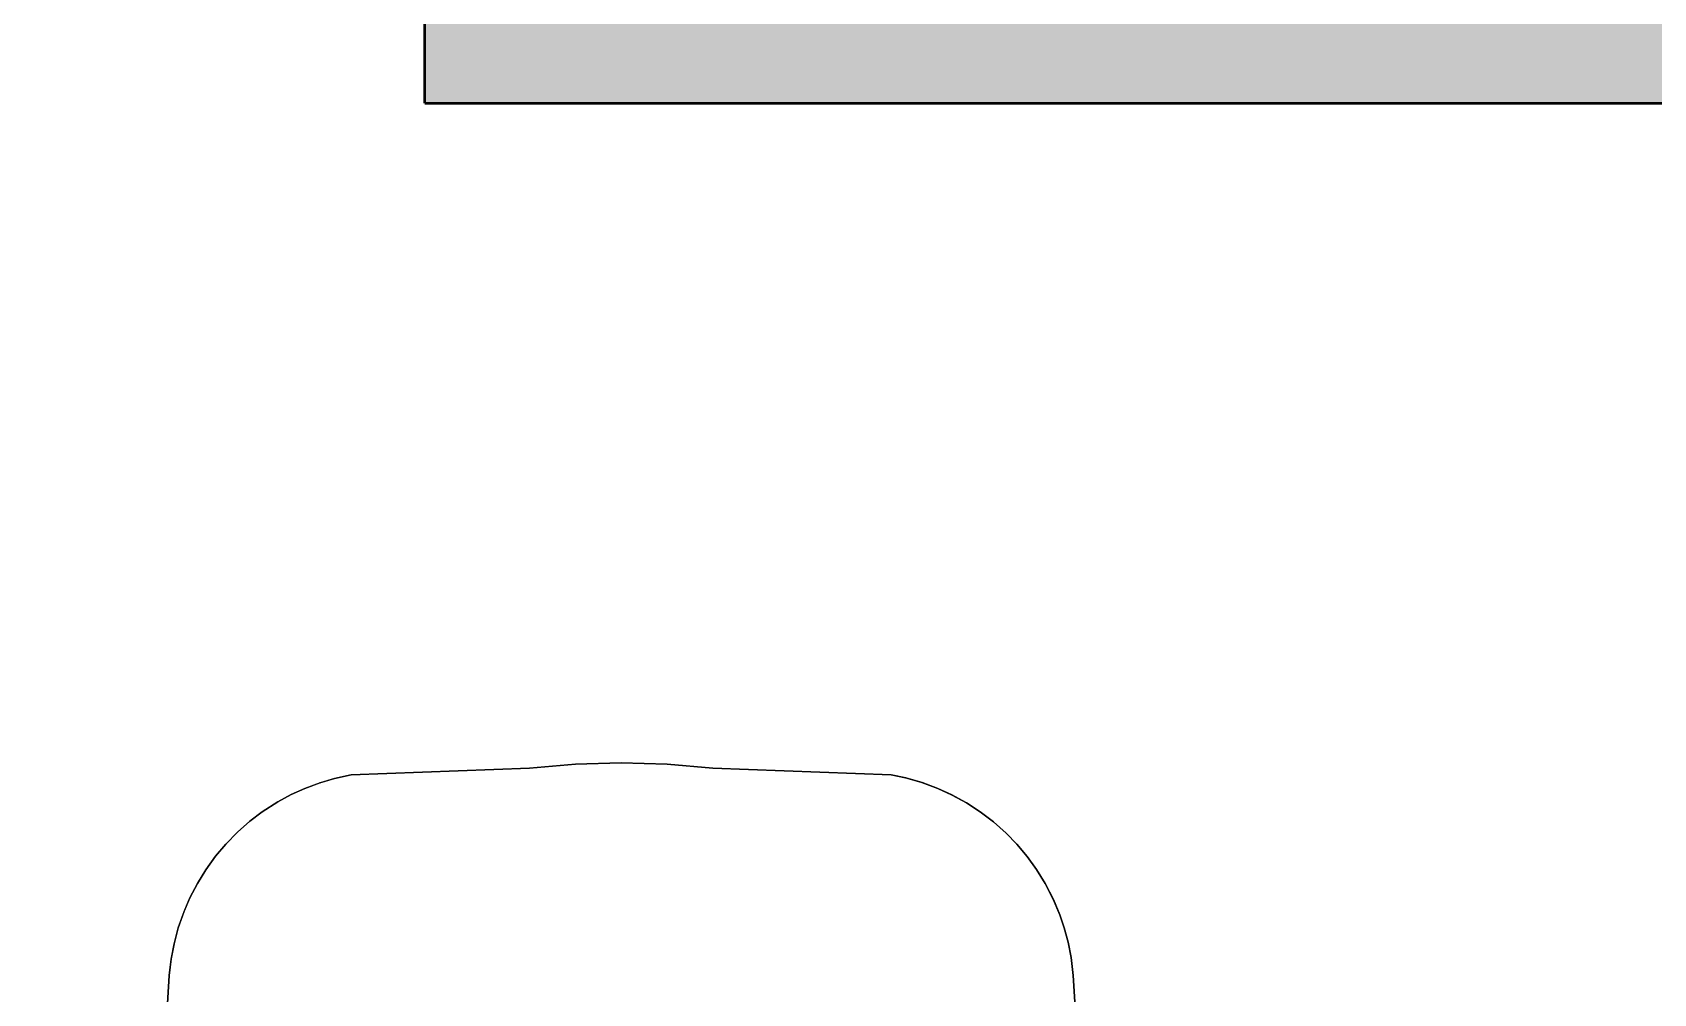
# Model space of a CAD drawing. Header units: millimetres. Extents: x 22804 to 54168, y 19058 to 39187.
# Drawn here: x 47376 to 49235, y 26523 to 27625 of the extents above; entities that cross this region are included whole.
import ezdxf

# ---------------------------------------------------------------- set-up
doc = ezdxf.new("R2010")
doc.units = ezdxf.units.MM
doc.header["$LTSCALE"] = 20
doc.layers.add('Furniture', color=31, linetype='Continuous')
doc.layers.add('TABLE-TOPVEN', color=6, linetype='Continuous')
doc.layers.add('Wall', color=3, linetype='Continuous', lineweight=50)

# ---------------------------------------------------------------- blocks, each defined once
blk = doc.blocks.new('table')
at = {"layer": 'TABLE-TOPVEN', "color": 4}
for points in [[(-50.085, 32.327, 28.5), (-50.075, 32.328, 27.324), (-50.774, 32.192, 27.324), (-50.777, 32.191, 28.5)], [(-49.263, 32.423, 28.5), (-49.263, 32.423, 27.324), (-50.075, 32.328, 27.324), (-50.085, 32.327, 28.5)], [(-44.489, 32.722, 28.5), (-44.489, 32.722, 27.324), (-49.263, 32.423, 27.324), (-49.263, 32.423, 28.5)], [(-52.704, 31.528, 28.5), (-52.709, 31.526, 27.324), (-53.43, 31.155, 27.324), (-53.43, 31.155, 28.5)], [(-52.011, 31.818, 28.5), (-52.007, 31.82, 27.324), (-52.709, 31.526, 27.324), (-52.704, 31.528, 28.5)], [(-51.415, 32.02, 28.5), (-51.416, 32.02, 27.324), (-52.007, 31.82, 27.324), (-52.011, 31.818, 28.5)], [(-50.777, 32.191, 28.5), (-50.774, 32.192, 27.324), (-51.416, 32.02, 27.324), (-51.415, 32.02, 28.5)], [(-54.061, 30.766, 28.5), (-54.058, 30.768, 27.324), (-54.644, 30.344, 27.324), (-54.647, 30.342, 28.5)], [(-53.43, 31.155, 28.5), (-53.43, 31.155, 27.324), (-54.058, 30.768, 27.324), (-54.061, 30.766, 28.5)], [(-54.647, 30.342, 28.5), (-54.644, 30.344, 27.324), (-55.205, 29.872, 27.324), (-55.205, 29.872, 28.5)], [(-55.695, 29.396, 28.5), (-55.692, 29.4, 27.324), (-56.205, 28.823, 27.324), (-56.207, 28.821, 28.5)], [(-55.205, 29.872, 28.5), (-55.205, 29.872, 27.324), (-55.692, 29.4, 27.324), (-55.695, 29.396, 28.5)], [(-56.207, 28.821, 28.5), (-56.205, 28.823, 27.324), (-56.657, 28.231, 27.324), (-56.657, 28.231, 28.5)], [(-56.657, 28.231, 28.5), (-56.657, 28.231, 27.324), (-57.066, 27.602, 27.324), (-57.067, 27.601, 28.5)], [(-57.067, 27.601, 28.5), (-57.066, 27.602, 27.324), (-57.426, 26.946, 27.324), (-57.43, 26.937, 28.5)], [(-57.43, 26.937, 28.5), (-57.426, 26.946, 27.324), (-57.715, 26.312, 27.324), (-57.714, 26.315, 28.5)], [(-57.714, 26.315, 28.5), (-57.715, 26.312, 27.324), (-57.979, 25.603, 27.324), (-57.981, 25.595, 28.5)], [(-57.981, 25.595, 28.5), (-57.979, 25.603, 27.324), (-58.191, 24.863, 27.324), (-58.193, 24.855, 28.5)], [(-58.328, 24.209, 28.5), (-58.328, 24.209, 27.324), (-58.627, 16.158, 27.324), (-58.626, 16.157, 28.5)], [(-58.193, 24.855, 28.5), (-58.191, 24.863, 27.324), (-58.328, 24.209, 27.324), (-58.328, 24.209, 28.5)], [(-58.626, 16.157, 28.5), (-58.627, 16.158, 27.324), (-58.806, 14.094, 27.324), (-58.806, 14.092, 28.5)], [(-58.806, 14.092, 28.5), (-58.806, 14.094, 27.324), (-58.866, 12.02, 27.324), (-58.866, 12.02, 28.5)], [(-58.866, 12.02, 28.5), (-58.866, 12.02, 27.324), (-58.806, 9.948, 27.324), (-58.806, 9.948, 28.5)], [(-58.806, 9.948, 28.5), (-58.806, 9.948, 27.324), (-58.627, 7.884, 27.324), (-58.627, 7.883, 28.5)], [(-58.627, 7.883, 28.5), (-58.627, 7.884, 27.324), (-58.328, -0.168, 27.324), (-58.328, -0.168, 28.5)], [(-58.328, -0.168, 28.5), (-58.328, -0.168, 27.324), (-58.165, -0.925, 27.324), (-58.165, -0.925, 28.5)], [(-58.165, -0.925, 28.5), (-58.165, -0.925, 27.324), (-57.974, -1.576, 27.324), (-57.971, -1.585, 28.5)], [(-57.971, -1.585, 28.5), (-57.974, -1.576, 27.324), (-57.716, -2.269, 27.324), (-57.716, -2.27, 28.5)], [(-57.716, -2.27, 28.5), (-57.716, -2.269, 27.324), (-57.438, -2.88, 27.324), (-57.438, -2.88, 28.5)], [(-57.438, -2.88, 28.5), (-57.438, -2.88, 27.324), (-57.115, -3.478, 27.324), (-57.114, -3.48, 28.5)], [(-57.114, -3.48, 28.5), (-57.115, -3.478, 27.324), (-56.657, -4.191, 27.324), (-56.658, -4.19, 28.5)], [(-56.658, -4.19, 28.5), (-56.657, -4.191, 27.324), (-56.236, -4.745, 27.324), (-56.238, -4.743, 28.5)], [(-56.238, -4.743, 28.5), (-56.236, -4.745, 27.324), (-55.745, -5.304, 27.324), (-55.745, -5.304, 28.5)], [(-55.745, -5.304, 28.5), (-55.745, -5.304, 27.324), (-55.205, -5.831, 27.324), (-55.205, -5.831, 28.5)], [(-55.745, -5.304, 27.324), (-55.745, -5.304, 28.5), (-55.745, -5.304, 28.5), (-55.745, -5.304, 27.324)], [(-55.205, -5.831, 28.5), (-55.205, -5.831, 27.324), (-54.656, -6.294, 27.324), (-54.655, -6.294, 28.5)], [(-54.655, -6.294, 28.5), (-54.656, -6.294, 27.324), (-54.039, -6.739, 27.324), (-54.039, -6.74, 28.5)], [(-54.039, -6.74, 28.5), (-54.039, -6.739, 27.324), (-53.429, -7.115, 27.324), (-53.429, -7.115, 28.5)], [(-53.429, -7.115, 28.5), (-53.429, -7.115, 27.324), (-52.783, -7.45, 27.324), (-52.782, -7.451, 28.5)], [(-52.782, -7.451, 28.5), (-52.783, -7.45, 27.324), (-52.168, -7.717, 27.324), (-52.165, -7.718, 28.5)], [(-52.165, -7.718, 28.5), (-52.168, -7.717, 27.324), (-51.415, -7.979, 27.324), (-51.419, -7.978, 28.5)], [(-51.419, -7.978, 28.5), (-51.415, -7.979, 27.324), (-50.698, -8.168, 27.324), (-50.696, -8.169, 28.5)], [(-50.696, -8.169, 28.5), (-50.698, -8.168, 27.324), (-50.015, -8.297, 27.324), (-50.002, -8.299, 28.5)], [(-50.002, -8.299, 28.5), (-50.015, -8.297, 27.324), (-49.263, -8.382, 27.324), (-49.263, -8.382, 28.5)], [(-49.263, -8.382, 28.5), (-49.263, -8.382, 27.324), (-44.489, -8.681, 27.324), (-44.494, -8.68, 28.5)]]:
    blk.add_3dface(points, dxfattribs=at)
at = {"layer": 'TABLE-TOPVEN', "invisible_edges": 15}
for points in [[(-50.002, -8.299, 28.5), (-50.085, 32.327, 28.5), (-50.777, 32.191, 28.5), (-50.696, -8.169, 28.5)], [(-50.774, 32.192, 27.324), (-50.075, 32.328, 27.324), (-50.015, -8.297, 27.324), (-50.698, -8.168, 27.324)], [(-49.263, -8.382, 28.5), (-49.263, 32.423, 28.5), (-50.085, 32.327, 28.5), (-50.002, -8.299, 28.5)], [(-50.075, 32.328, 27.324), (-49.263, 32.423, 27.324), (-49.263, -8.382, 27.324), (-50.015, -8.297, 27.324)], [(-49.263, 32.423, 27.324), (-44.489, 32.722, 27.324), (-44.466, -8.682, 27.324), (-49.263, -8.382, 27.324)], [(-44.494, -8.68, 28.5), (-44.489, 32.722, 28.5), (-49.263, 32.423, 28.5), (-49.263, -8.382, 28.5)], [(-52.782, -7.451, 28.5), (-52.704, 31.528, 28.5), (-53.43, 31.155, 28.5), (-53.429, -7.115, 28.5)], [(-53.43, 31.155, 27.324), (-52.709, 31.526, 27.324), (-52.783, -7.45, 27.324), (-53.429, -7.115, 27.324)], [(-52.709, 31.526, 27.324), (-52.007, 31.82, 27.324), (-52.168, -7.717, 27.324), (-52.783, -7.45, 27.324)], [(-52.165, -7.718, 28.5), (-52.011, 31.818, 28.5), (-52.704, 31.528, 28.5), (-52.782, -7.451, 28.5)], [(-52.007, 31.82, 27.324), (-51.416, 32.02, 27.324), (-51.415, -7.979, 27.324), (-52.168, -7.717, 27.324)], [(-51.419, -7.978, 28.5), (-51.415, 32.02, 28.5), (-52.011, 31.818, 28.5), (-52.165, -7.718, 28.5)], [(-50.696, -8.169, 28.5), (-50.777, 32.191, 28.5), (-51.415, 32.02, 28.5), (-51.419, -7.978, 28.5)], [(-51.416, 32.02, 27.324), (-50.774, 32.192, 27.324), (-50.698, -8.168, 27.324), (-51.415, -7.979, 27.324)], [(-54.644, 30.344, 27.324), (-54.058, 30.768, 27.324), (-54.039, -6.739, 27.324), (-54.656, -6.294, 27.324)], [(-54.039, -6.74, 28.5), (-54.061, 30.766, 28.5), (-54.647, 30.342, 28.5), (-54.655, -6.294, 28.5)], [(-53.429, -7.115, 28.5), (-53.43, 31.155, 28.5), (-54.061, 30.766, 28.5), (-54.039, -6.74, 28.5)], [(-54.058, 30.768, 27.324), (-53.43, 31.155, 27.324), (-53.429, -7.115, 27.324), (-54.039, -6.739, 27.324)], [(-55.205, 29.872, 27.324), (-54.644, 30.344, 27.324), (-54.656, -6.294, 27.324), (-55.205, -5.831, 27.324)], [(-54.655, -6.294, 28.5), (-54.647, 30.342, 28.5), (-55.205, 29.872, 28.5), (-55.205, -5.831, 28.5)], [(-55.745, -5.304, 28.5), (-55.695, 29.396, 28.5), (-56.207, 28.821, 28.5), (-56.238, -4.743, 28.5)], [(-55.745, -5.304, 27.324), (-56.236, -4.745, 27.324), (-56.236, 28.784, 27.324), (-55.745, 29.34, 27.324)], [(-55.205, -5.831, 27.324), (-55.745, -5.304, 27.324), (-55.745, 29.34, 27.324), (-55.205, 29.872, 27.324)], [(-55.205, -5.831, 28.5), (-55.205, 29.872, 28.5), (-55.695, 29.396, 28.5), (-55.745, -5.304, 28.5)], [(-56.238, -4.743, 28.5), (-56.207, 28.821, 28.5), (-56.657, 28.231, 28.5), (-56.658, -4.19, 28.5)], [(-56.236, -4.745, 27.324), (-56.657, -4.191, 27.324), (-56.657, 28.231, 27.324), (-56.236, 28.784, 27.324)], [(-56.657, -4.191, 27.324), (-57.115, -3.478, 27.324), (-57.115, 27.513, 27.324), (-56.657, 28.231, 27.324)], [(-56.658, -4.19, 28.5), (-56.657, 28.231, 28.5), (-57.067, 27.601, 28.5), (-57.114, -3.48, 28.5)], [(-57.114, -3.48, 28.5), (-57.067, 27.601, 28.5), (-57.43, 26.937, 28.5), (-57.438, -2.88, 28.5)], [(-57.115, -3.478, 27.324), (-57.438, -2.88, 27.324), (-57.426, 26.946, 27.324), (-57.115, 27.513, 27.324)], [(-57.438, -2.88, 27.324), (-57.716, -2.269, 27.324), (-57.716, 26.312, 27.324), (-57.426, 26.946, 27.324)], [(-57.438, -2.88, 28.5), (-57.438, 26.937, 28.5), (-57.714, 26.315, 28.5), (-57.716, -2.27, 28.5)], [(-57.716, -2.27, 28.5), (-57.714, 26.315, 28.5), (-57.981, 25.595, 28.5), (-57.971, -1.585, 28.5)], [(-57.716, -2.269, 27.324), (-57.974, -1.576, 27.324), (-57.979, 25.603, 27.324), (-57.716, 26.31, 27.324)], [(-57.971, -1.585, 28.5), (-57.981, 25.595, 28.5), (-58.193, 24.855, 28.5), (-58.165, -0.925, 28.5)], [(-57.974, -1.576, 27.324), (-58.165, -0.925, 27.324), (-58.191, 24.863, 27.324), (-57.979, 25.603, 27.324)], [(-58.328, -0.168, 27.324), (-58.627, 7.884, 27.324), (-58.627, 16.158, 27.324), (-58.328, 24.209, 27.324)], [(-58.328, -0.168, 28.5), (-58.328, 24.209, 28.5), (-58.626, 16.157, 28.5), (-58.627, 7.883, 28.5)], [(-58.165, -0.925, 27.324), (-58.328, -0.168, 27.324), (-58.328, 24.209, 27.324), (-58.191, 24.863, 27.324)], [(-58.165, -0.925, 28.5), (-58.193, 24.855, 28.5), (-58.328, 24.209, 28.5), (-58.328, -0.168, 28.5)], [(-58.627, 7.884, 27.324), (-58.806, 9.948, 27.324), (-58.806, 14.094, 27.324), (-58.627, 16.158, 27.324)], [(-58.627, 7.883, 28.5), (-58.626, 16.157, 28.5), (-58.806, 14.092, 28.5), (-58.806, 9.948, 28.5)], [(-58.645, 15.565, 27.324), (-58.656, 15.815, 27.324), (-58.645, 15.551, 27.324)], [(-58.806, 9.948, 27.324), (-58.866, 12.02, 27.324), (-58.806, 14.094, 27.324)], [(-58.806, 9.948, 28.5), (-58.806, 14.092, 28.5), (-58.866, 12.02, 28.5)]]:
    blk.add_3dface(points, dxfattribs=at)

msp = doc.modelspace()

# ---------------------------------------------------------------- hatches: boundary and pattern name
at = {"layer": 'Wall', "true_color": 0x636466}
h = msp.add_hatch(color=251, dxfattribs=at)
h.dxf.hatch_style = 1
h.paths.add_polyline_path([(42826.094, 30493.74), (42826.094, 28943.74), (43126.094, 28943.74), (43126.094, 29833.74), (43126.094, 30193.74), (44026.094, 30193.74), (44026.094, 30493.74)])
h.paths.add_polyline_path([(47326.094, 30493.74), (47326.094, 30193.74), (50126.094, 30193.74), (50126.094, 29993.74), (50426.094, 29993.74), (50426.094, 30493.74)])
h.paths.add_polyline_path([(46126.094, 30193.74), (46126.094, 27093.74), (46426.094, 27093.74), (46426.094, 30493.74), (45226.094, 30493.74), (45226.094, 30193.74)])
h.paths.add_polyline_path([(50426.094, 28743.74), (50426.094, 29393.74), (50126.094, 29393.74), (50126.094, 28743.74)], flags=17)
h.paths.add_polyline_path([(50426.094, 26293.74), (50426.094, 28143.74), (50126.094, 28143.74), (50126.094, 27843.74), (48602.094, 27843.74), (47976.094, 27843.74), (47976.094, 29493.74), (47826.094, 29493.74), (47826.094, 27543.74), (50126.094, 27543.74), (50126.094, 26293.74)])
h.paths.add_polyline_path([(50426.094, 23243.74), (50426.094, 24793.74), (50126.094, 24793.74), (50126.094, 23543.74), (49310.254, 23543.74), (49026.094, 23543.74), (49026.094, 23243.74)])
h.paths.add_polyline_path([(46126.094, 23243.74), (47526.094, 23243.74), (47526.094, 23543.74), (46426.094, 23543.74), (46426.094, 24993.74), (46126.094, 24993.74)])
h.paths.add_polyline_path([(45376.094, 21893.74), (46426.094, 21893.74), (46426.094, 22243.74), (46126.094, 22243.74), (46126.094, 22193.74), (45376.094, 22193.74)])
h.paths.add_polyline_path([(42826.094, 23293.74), (42826.094, 21893.74), (43876.094, 21893.74), (43876.094, 22193.74), (43126.094, 22193.74), (43126.094, 23293.74)])
h.paths.add_polyline_path([(42826.094, 27443.74), (42826.094, 24793.74), (43126.094, 24793.74), (43126.094, 25893.74), (46426.094, 25893.74), (46426.094, 26193.74), (43126.094, 26193.74), (43126.094, 27443.74)])
h.paths.add_polyline_path([(47691.111, 29705.409), (48033.982, 29705.409), (48033.982, 30014.516), (47691.111, 30014.516)], flags=9)
h.paths.add_polyline_path([(46038.624, 26526.449), (46381.496, 26526.449), (46381.496, 26835.555), (46038.624, 26835.555)], flags=25)
h.paths.add_polyline_path([(46038.624, 25351.649), (46381.496, 25351.649), (46381.496, 25660.756), (46038.624, 25660.756)], flags=25)
h.paths.add_polyline_path([(46127.847, 22583.517), (46354.177, 22583.517), (46354.177, 22892.623), (46127.847, 22892.623)], flags=9)
h.paths.add_polyline_path([(48580.961, 28848.901), (49960.94, 28848.901), (49960.94, 29408.621), (48580.961, 29408.621)], flags=25)
h.paths.add_polyline_path([(46742.014, 24367.58), (48121.994, 24367.58), (48121.994, 24927.301), (46742.014, 24927.301)], flags=9)
h.paths.add_polyline_path([(43737.818, 26552.296), (45117.798, 26552.296), (45117.798, 27112.016), (43737.818, 27112.016)], flags=25)
h.paths.add_polyline_path([(43843.254, 24641.122), (45315.423, 24641.122), (45315.423, 25200.842), (43843.254, 25200.842)], flags=9)

# ---------------------------------------------------------------- linework, layer by layer
at = {"layer": 'Wall'}
for q in [(47826.094, 29493.74), (50126.094, 27543.74)]:
    msp.add_line((47826.094, 27543.74), q, dxfattribs=at)

# ---------------------------------------------------------------- block references
at = {"layer": 'Furniture', "xscale": 25.4, "yscale": 25.4, "zscale": 25.4, "rotation": 270}
msp.add_blockref('table', (47745.971, 25292.154, -76.683), dxfattribs=at)

doc.saveas('drawing.dxf')
